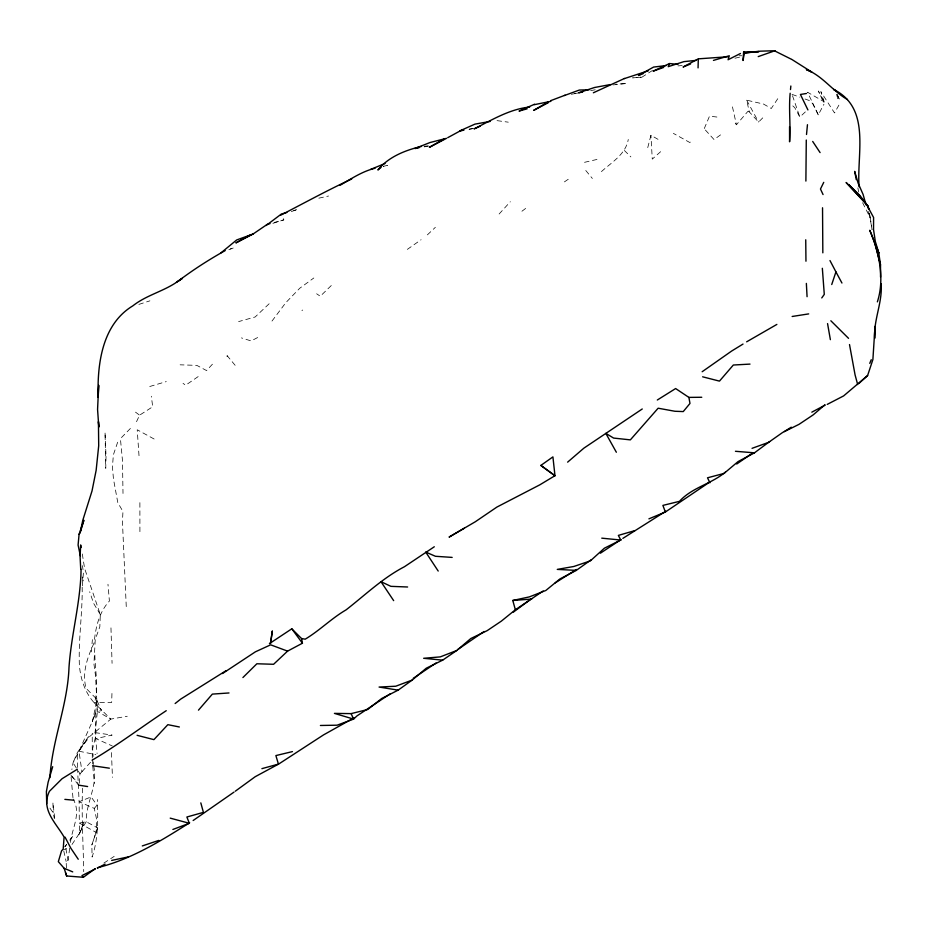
<?xml version="1.0" encoding="UTF-8"?>
<svg xmlns="http://www.w3.org/2000/svg" width="928" height="928" viewBox="0 0 928 928"><rect width="100%" height="100%" fill="white"/><g stroke="black" fill="none" stroke-linecap="round" stroke-linejoin="round"><path stroke-width="0.7" stroke-dasharray="4.64 3.48" d="M139.884 502.663L139.919 533.426M82.186 587.192C82.522 613.141 78.381 639.09 79.367 665.156C80.469 678.588 84.9 692.358 93.983 702.531L94.552 702.508C99.145 686.65 94.656 669.088 94.865 652.755M111.952 693.46L111.673 702.473L93.983 702.531L110.792 719.096L127.264 716.265M82.534 788.22C81.455 816.037 83.242 843.796 83.717 871.67M82.314 553.97L84.599 568.423L100.305 614.591L99.83 626.76L95.259 639.45L93.925 663.822L95.514 675.712L97.417 711.393L95.027 732.621L97.092 753.548M71.99 844.48L79.588 833.112L79.321 823.055L86.223 821.732L97.544 827.869L91.837 845.014L92.104 857.078C98.472 838.378 97.974 818.844 97.37 799.507M79.321 783.267L79.97 773.778L73.045 762.758L77.244 752.759L88.427 736.751L78.984 751.228L73.045 762.758L71.862 769.637M91.362 651.862L92.382 639.636M82.348 585.823L83.439 572.472L82.43 565.639M66.445 867.993L66.143 861.52L68.08 860.198L69.716 847.879L63.475 849.63M70.447 842.415C72.129 827.95 81.548 813.241 73.092 799.054M93.67 765.832C98.24 785.343 85.828 802.65 86.223 821.732L78.254 834.864L79.483 833.959L84.042 822.196L79.588 833.112M647.744 147.622L650.934 135.291L659.158 139.989M97.544 827.869L91.837 845.014M117.647 442.227L113.355 454.882L112.45 467.097L113.471 479.068L117.821 502.698L122.96 511.479L122.438 521.629L126.37 609.128M601.437 171.61C611.726 162.203 625.716 154.361 628.279 139.467M704.294 128.528L709.514 116.151L718.388 117.218M79.97 773.778L81.966 771.725L78.984 751.228L92.034 722.204L95.804 711.788L96.988 699.526L92.394 721.74L95.804 711.788L95.781 735.985L92.672 748.49L93.125 756.494M136.52 421.695L139.583 415.176L152.702 406.766L151.334 396.244M805.052 99.018L808.949 100.398L812.626 103.507L818.287 114.863L823.913 104.272M838.877 105.154L834.527 112.938L820.828 91.64L824.308 102.173L823.438 102.196L818.38 91.025L824.308 102.173M777.757 98.728L771.272 108.495L763.5 104.04L746.669 100.178L749.337 111.928L758.605 122.055L765.078 115.501M271.997 321.053L285.789 302.702L299.732 288.26L313.815 277.982M79.715 749.801L89.842 736.38L110.792 719.096L97.417 711.393L96.524 699.41L101.5 710.674L97.417 711.393M64.879 846.87L66.561 844.631M69.936 840.153L73.312 835.687L69.96 840.026M64.914 846.545L66.596 844.376M735.289 123.331L736.438 124.746L747.91 111.348L749.337 111.928M94.285 808.404L97.034 805.214L91.13 796.897L79.124 801.757L79.321 823.055L96.071 832.37L96.779 820.178L94.285 808.404L79.124 801.757L77.558 768.871M81.966 771.725L90.538 762.259M499.125 214.008L510.354 201.712M212.431 364.205L206.538 370.562L196.829 365.377L180.113 364.82M130.396 428.469L120.42 438.642L122.473 460.485L123.006 493.452M331.273 285.546L320.276 296.241L316.622 293.77M269.132 303.769L255.154 316.982L238.612 321.587M427.379 234.865L435.36 227.325M792.802 105.896L794.762 107.671L799.843 117.079L805.887 111.383M690.304 142.1L689.829 142.529L673.368 133.365M660.62 151.693L652.268 159.129L650.934 135.291M521.942 211.236L526.512 207.768M720.534 134.885L714.061 139.571L704.224 128.748M407.346 249.377L421.092 239.726M198.163 376.606L185.67 385.19L183.025 383.38M564.41 181.888L570.894 177.468M301.925 310.532L302.679 310.033M103.866 863.086L114.179 856.405M641.758 77.279L654.182 69.38M257.648 337.525L251.14 340.947L241.442 337.896M228.88 249.725L234.123 247.66L230.283 248.924M291.322 211.561L297.865 209.357L293.735 210.528M138.887 304.407L149.895 300.834M272.913 223.346L283.794 219.878L282.321 216.386M149.744 386.5L166.263 381.605M274.143 222.488L283.794 219.878M383.287 166.356L387.486 165.346L383.345 166.309M584.536 162.319L599.801 158.792M734.976 58.209L741.866 56.678M318.872 198.163L328.547 196.028M590.66 90.608L596.02 89.633M571.312 94.273L575.418 93.531M469.243 129.224L473.292 128.528M424.293 146.879L428.33 146.172M574.304 93.647L578.26 92.974M469.034 129.212L473.176 128.516M612.967 84.912L626.945 83.45L615.844 84.193M424.05 146.241L428.202 145.847M677.974 65.888L682.15 65.563M739.048 55.75L741.832 55.75M497.048 120.64L508.266 122.171M95.027 732.621L112.126 735.08L95.804 738.595L112.276 745.95M78.984 751.228L95.804 754.615M226.641 356.039L227.65 356.282L236.431 366.873M792.036 94.389L799.843 97.162M154.118 439.014L137.216 429.78L139.246 459.035M135.511 412.148L139.583 415.176M624.37 150.464L630.878 156.913M96.094 698.482L86.06 688.298C81.745 672.313 87.615 657.105 94.157 642.744C95.538 627.757 98.913 612.457 109.4 601.042L107.973 584.257M72.964 797.72L70.922 775.135L78.068 783.186M585.777 170.497L592.354 178.454M70.922 775.135L79.135 785.981M49.926 808.114L53.151 812.65L54.265 818.322M100.305 614.591L93.635 603.362L89.668 591.774M746.669 100.178L758.605 122.055M862.611 202.733L870.186 217.755L872.042 229.61L869.292 213.138M818.287 114.863L807.546 92.243L823.414 101.349L823.438 102.196M836.952 94.262L839.817 100.34L837.114 94.157M792.5 95.723L799.843 117.079M868.063 211.306L870.186 217.755M836.627 94.586L837.764 98.739M63.765 850.941L66.143 861.52M732.459 106.882L736.438 124.746M82.267 576.972L83.033 580.905L82.383 577.019M857.866 187.908L858.667 192.038M65.853 848.575L68.08 860.198M869.408 213.069L870.928 221.235M227.534 355.459L227.65 356.282M54.717 818.287L52.931 802.592L53.151 812.65M92.777 766.273L94.378 783.441M92.29 758.014L92.232 733.294M92.371 759.394L92.696 764.892M93.438 761.83L93.589 764.498M111.453 752.596L112.45 777.386M77.5 767.468L77.244 752.759M110.966 627.873L112.068 663.346M106.036 456.39L105.746 468.338L105.038 432.32L106.036 456.39M641.12 77.175L632.734 77.882L641.12 77.175"/><path stroke-width="1.39" d="M805.887 181.076L806.281 140.035M789.554 126.672L789.577 141.787C790.83 125.779 788.626 109.481 790.157 93.252M822.533 207.779L822.834 252.834M698.065 67.883L698.297 59.195M80.585 531.326L83.868 520.306L79.077 534.319L78.091 545.072L80.4 556.034M790.505 89.552L790.842 86.014M806.513 134.49L807.464 124.712M49.926 777.629C52.096 740.138 67.64 705.21 68.985 667.603C71.178 634.601 80.62 602.318 81.072 569.247M270.593 643.104L272.287 631.156L270.593 643.104L269.422 643.626L291.798 628.813L301.565 638.557L302.435 643.22L287.576 651.131L273.586 664.286L256.87 663.764L242.916 677.544M94.946 868.805L83.392 877.285L66.654 875.986L64.125 868.272L58.325 861.648L61.561 850.883L63.185 849.097L64.09 837.068C55.889 822.742 40.496 809.483 49.428 791.317L62.072 778.72L77.047 769.428M80.469 531.315L82.801 520.26L92.011 490.982L96.141 470.322L98.704 445.788L98.438 421.625L98.878 426.868M877.366 301.878C884.929 278.678 879.06 252.219 869.78 230.272L878.816 253.112L880.51 264.99L880.544 277.089M52.699 766.69L48.117 782.246L46.4 791.526L46.702 803.578M743.618 51.933L743.015 60.494L744.395 52.977L743.618 51.933L759.034 51.597L744.395 52.977L760.287 51.179L774.996 50.715L758.222 56.608M831.743 284.525L835.931 271.892L829.98 260.559M858.922 383.438L867.599 375.562L872.888 359.577L875.023 326.389L874.686 338.337C873.492 319.696 882.69 302.226 881.124 283.736M869.768 363.358L871.241 359.704M677.95 64.392L669.564 63.545L668.241 66.665L683.936 61.631L696.418 60.343M823.739 182.352L820.468 189.022L823.055 194.555M79.077 534.319L80.179 532.707M821.767 297.923L824.284 294.385L822.347 268.285M198.476 710.152L212.361 694.109L229.007 692.961M827.231 404.388L843.633 395.908L867.599 375.562M567.634 462.144L583.921 448.12L642.257 408.981M824.783 404.944L813.16 414.897L799.043 424.328L782.629 432.483L768.546 442.389L752.051 448.328M390.421 693.703L357.071 715.836L353.58 719.096L334.428 713.388L351.132 713.62L367.685 709.514L381.733 698.482L398.147 690.142L412.229 680.05L426.254 668.218L442.679 660.144L456.773 650.47L470.798 638.534L487.223 630.622L501.329 621.145L515.365 609.777L543.182 590.985M381.06 167.353L377.905 169.986C388.194 157.006 405.594 150.058 421.277 146.496M175.148 703.517L180.693 699.109L225.98 670.735M648.916 518.845L665.376 512.012L662.894 505.4L679.447 501.352C692.126 487.362 711.068 484.126 725.278 472.213M530.665 599.302L513.323 612.155M266.104 225.516L281.335 214.055L286.845 212.489M166.24 710.697C141.439 727.134 117.728 745.103 92.058 760.229M98.786 426.776L97.568 409.457L98.693 385.306L98.206 397.277C97.092 364.565 101.941 324.406 132.878 305.822C146.554 294.988 163.931 291.346 178.083 281.219C192.966 269.909 208.951 259.643 225.179 250.595M235.283 791.213L255.223 776.701L278.852 763.941L323.524 734.906L353.858 717.936M709.932 482.769L707.507 477.804L724.049 473.431L738.073 461.587L754.464 452.829L769.59 441.589M221.038 252.822L236.663 239.969L253.147 233.972L267.252 224.356L270.013 223.602M736.716 464.023L752.48 453.131M702.16 371.734L731.635 351.051L743.015 344.068M515.365 609.777L512.79 600.474L529.354 596.89L545.838 590.475L559.862 578.979L576.265 570.395L591.333 559.677M540.862 465.427L554.898 475.693L540.862 465.427L552.914 456.889L554.979 475.693L539.876 484.799L496.921 507.059L475.275 521.78L449.082 537.092L464.278 528.229M457.922 649.426L484.08 631.492M665.376 512.012L709.189 482.409M413.215 678.333L436.032 663.021M233.984 792.129L193.152 820.503M178.083 281.219L182.306 278.4L176.459 282.286M620.948 539.597L600.393 553.204M555.234 582.888L576.462 569.467M835.49 90.445L833.646 89.413C871.288 108.263 856.567 153.503 859.084 186.748M665.782 511.247L622.85 538.379M784.38 431.497L791.282 427.17M189.672 822.742C160.59 841.07 131.126 859.432 97.312 867.75M657.314 400.014L675.63 388.554L688.889 397.393L701.765 397.265M434.304 546.766L404.457 566.718C382.73 578.016 365.226 594.976 346.109 609.847L345.726 610.079C331.296 618.558 319.534 630.599 305.208 639.172L301.565 638.557M340.089 185.252C351.248 178.779 362.372 171.297 375.063 168.246M548.738 101.593L533.646 110.386L548.39 102.637M746.634 341.829L776.864 324.417M222.5 673.542L255.409 651.816L270.651 644.832L287.576 651.131M444.512 138.759L429.362 147.308L446.554 138.318L430.012 142.529L414.886 148.526L418.911 147.819M251.07 234.575L235.874 242.904L253.147 233.972M280.836 215.11C304.396 202.93 327.619 190.182 351.689 179M447.737 137.669L460.729 130.616L463.501 130.152M811.826 412.171L825.154 405.084M97.51 868.063L105.073 864.119M740.463 53.488L728.074 59.752L729.304 55.75L713.458 60.401M634.891 530.607L618.361 535.398L620.774 540.038L604.372 548.204L590.37 560.872L573.864 566.474L557.276 569.398L576.265 570.395M95.387 868.933L82 875.556L83.392 877.285M593.363 92.777L624.509 78.462M669.564 63.545L653.138 71.166L663.659 67.431M480.344 126.138L474.127 128.876C491.852 120.048 509.611 109.04 529.656 107.068M534.574 104.226L519.042 111.07L527.139 108.82M370.678 169.383L385.016 163.514M643.603 73.416L638.394 75.528L653.579 67.071L666.072 65.586M690.583 63.974L683.089 67.013L698.332 58.847L728.364 56.724M456.773 650.47L440.301 656.885L423.655 658.288L442.679 660.144M550.78 100.63L565.082 95.201M412.229 680.05L395.757 686.221L379.076 687.056L398.147 690.142M172.875 829.47L189.347 823.287L186.876 817.011L203.406 812.383L200.819 802.882M564.456 95.514L579.339 90.051L589.071 89.807M624.335 78.602L648.428 70.748M142.309 845.93L158.816 840.408M261.905 768.651L278.435 764.115L275.883 755.578L292.436 751.61M111.685 860.418L128.25 856.927M534.273 104.678L550.849 101.338M610.288 84.564L594.5 87.51L578.596 92.8L582.622 92.069M490.146 121.429L474.939 124.132L459.824 130.871L463.861 130.164M806.455 93.496L800.423 94.459L807.917 109.933M792.152 316.483L808.682 313.896M512.79 600.474L531.686 599.059M750.01 364.101L733.34 365.017L719.467 381.118L702.612 376.803M320.404 725.476L337.096 725.197L353.58 719.096L351.132 713.62M407.612 586.995L390.897 586.345L380.979 581.682L393.658 600.636M452.156 557.403L435.429 556.278L425.697 552.044L438.202 571.056M735.452 451.286L754.464 452.829M64.867 799.379L74.043 800.226M601.762 538.159L620.774 540.038M92.568 765.728L109.353 768.187M78.81 785.169L87.603 786.55M179.359 726.984L167.852 724.664L153.932 739.639L137.089 735.312M170.218 818.136L189.347 823.287M64.125 868.272L72.72 871.879M806.397 69.6C822.51 75.783 832.613 91.095 847.461 99.54M791.77 59.404L811.803 72.094L806.548 69.693M774.718 50.924L791.236 59.172M830.85 320.763L848.54 338.337M860.094 196.736L848.853 184.788L859.792 195.46L864.78 201.712L846.104 182.491L868.016 206.12L858.829 195.216M862.901 199.717L864.78 201.712M291.798 628.813L302.435 643.22M865.778 203.023L873.596 217.5L873.526 229.61L875.324 241.477L878.816 253.112L874.536 241.756L880.51 264.99M78.242 859.247L70.888 848.285L65.03 837.126M812.696 141.45L820.085 152.586M616.354 452.249L605.822 433.364L613.605 438.074L630.356 439.872L658.138 408.216L674.934 411.266L683.252 411.58L689.98 403.448L688.889 397.393M835.931 271.892L841.94 283.028M65.505 872.622L66.654 875.986M865.998 204.856L863.11 194.474L858.075 183.036L854.676 171.378L856.266 179.638M857.681 384.54L855.082 374.924L849.503 344.555M868.654 208.997L868.144 206.271L868.608 209.02M81.13 547.508L80.655 544.922L80.098 557.09L80.724 569.108M827.556 323.594L830.374 339.648M806.362 283.411L807.07 296.693M805.736 239.795L805.956 261.209"/></g></svg>
